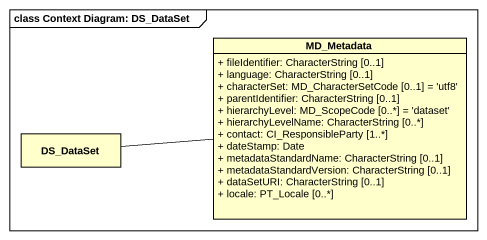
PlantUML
@startuml
mainframe class Context Diagram: DS_DataSet
hide circle
hide empty members
skinparam classAttributeIconSize 0
class MD_Metadata {
  + fileIdentifier: CharacterString [0..1]
  + language: CharacterString [0..1]
  + characterSet: MD_CharacterSetCode [0..1] = 'utf8'
  + parentIdentifier: CharacterString [0..1]
  + hierarchyLevel: MD_ScopeCode [0..*] = 'dataset'
  + hierarchyLevelName: CharacterString [0..*]
  + contact: CI_ResponsibleParty [1..*]
  + dateStamp: Date
  + metadataStandardName: CharacterString [0..1]
  + metadataStandardVersion: CharacterString [0..1]
  + dataSetURI: CharacterString [0..1]
  + locale: PT_Locale [0..*]
}
class DS_DataSet
MD_Metadata -left- DS_DataSet
@enduml
